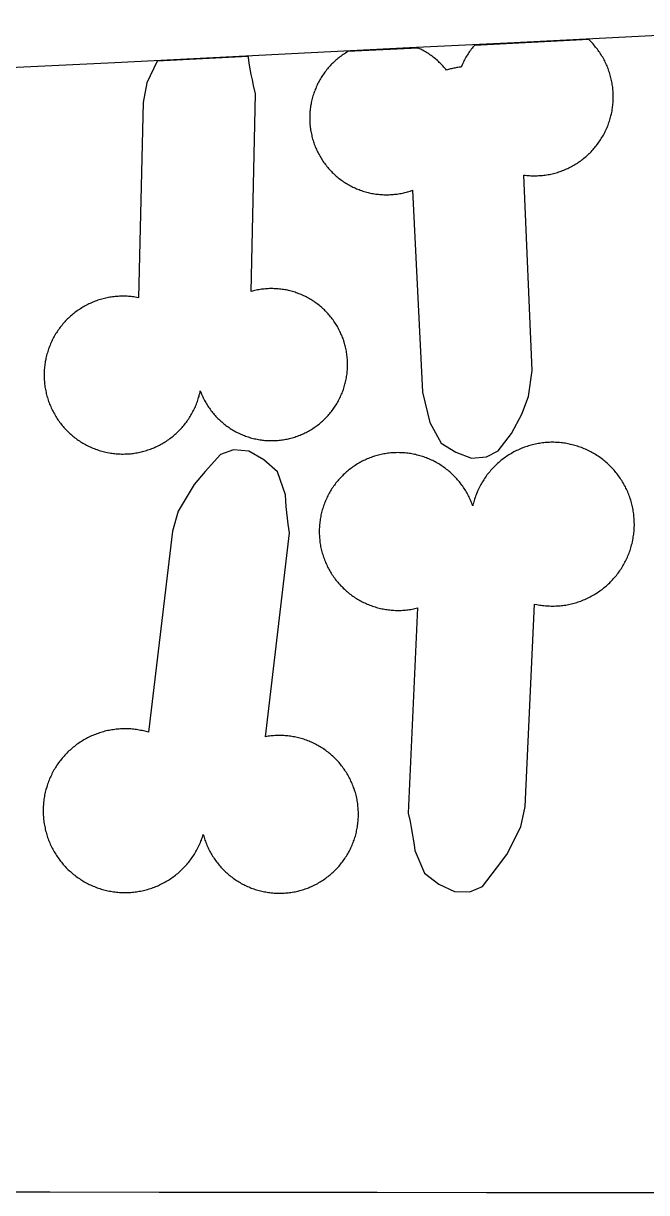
# Model space of a CAD drawing. Extents: x -246 to 246, y -104 to 199.
# Drawn here: x -209.12 to -198.97, y 159.19 to 178.22 of the extents above; entities that cross this region are included whole.
import ezdxf

# ---------------------------------------------------------------- set-up
doc = ezdxf.new("R2010")
doc.units = 0
doc.layers.add('Add_Red', color=1, linetype='Continuous')
doc.layers.add('Outline_Red', color=1, linetype='Continuous')

msp = doc.modelspace()

# ---------------------------------------------------------------- linework, layer by layer
at = {"layer": 'Add_Red'}
for points in [[(-201.577, 171.164), (-201.388, 171.264), (-201.168, 171.544), (-201.001, 171.86), (-200.892, 172.148), (-200.834, 172.572), (-200.967, 175.752), (-200.945, 175.749), (-200.923, 175.747), (-200.9, 175.745), (-200.878, 175.743), (-200.856, 175.742), (-200.833, 175.741), (-200.799, 175.741), (-200.776, 175.741), (-200.754, 175.742), (-200.731, 175.743), (-200.709, 175.744), (-200.687, 175.746), (-200.664, 175.748), (-200.642, 175.75), (-200.62, 175.753), (-200.598, 175.757), (-200.575, 175.76), (-200.553, 175.764), (-200.531, 175.769), (-200.509, 175.774), (-200.488, 175.779), (-200.466, 175.785), (-200.444, 175.791), (-200.423, 175.797), (-200.401, 175.804), (-200.38, 175.811), (-200.359, 175.818), (-200.338, 175.826), (-200.317, 175.834), (-200.296, 175.843), (-200.276, 175.852), (-200.255, 175.861), (-200.235, 175.871), (-200.215, 175.881), (-200.195, 175.891), (-200.175, 175.902), (-200.156, 175.913), (-200.137, 175.924), (-200.117, 175.936), (-200.098, 175.948), (-200.08, 175.961), (-200.061, 175.973), (-200.043, 175.986), (-200.025, 176), (-200.007, 176.013), (-199.99, 176.027), (-199.972, 176.042), (-199.955, 176.056), (-199.938, 176.071), (-199.922, 176.086), (-199.906, 176.102), (-199.89, 176.117), (-199.874, 176.133), (-199.858, 176.15), (-199.843, 176.166), (-199.828, 176.183), (-199.814, 176.2), (-199.8, 176.217), (-199.786, 176.235), (-199.772, 176.253), (-199.759, 176.271), (-199.746, 176.289), (-199.733, 176.308), (-199.72, 176.326), (-199.708, 176.345), (-199.697, 176.364), (-199.685, 176.384), (-199.674, 176.403), (-199.664, 176.423), (-199.653, 176.443), (-199.643, 176.463), (-199.634, 176.483), (-199.624, 176.504), (-199.615, 176.524), (-199.607, 176.545), (-199.598, 176.566), (-199.591, 176.587), (-199.583, 176.608), (-199.576, 176.629), (-199.569, 176.651), (-199.563, 176.672), (-199.557, 176.694), (-199.551, 176.715), (-199.543, 176.75), (-199.538, 176.772), (-199.534, 176.794), (-199.53, 176.817), (-199.527, 176.839), (-199.524, 176.861), (-199.521, 176.883), (-199.519, 176.906), (-199.517, 176.928), (-199.515, 176.95), (-199.514, 176.973), (-199.513, 176.995), (-199.513, 177.026), (-199.513, 177.049), (-199.514, 177.071), (-199.515, 177.094), (-199.516, 177.116), (-199.518, 177.139), (-199.52, 177.161), (-199.523, 177.183), (-199.526, 177.205), (-199.529, 177.228), (-199.533, 177.25), (-199.537, 177.272), (-199.541, 177.294), (-199.546, 177.316), (-199.551, 177.337), (-199.557, 177.359), (-199.563, 177.381), (-199.569, 177.402), (-199.576, 177.424), (-199.583, 177.445), (-199.591, 177.466), (-199.598, 177.487), (-199.607, 177.508), (-199.615, 177.529), (-199.624, 177.549), (-199.634, 177.57), (-199.643, 177.59), (-199.653, 177.61), (-199.664, 177.63), (-199.674, 177.65), (-199.685, 177.669), (-199.697, 177.689), (-199.708, 177.708), (-199.72, 177.727), (-199.733, 177.745), (-199.746, 177.764), (-199.759, 177.782), (-199.772, 177.8), (-199.786, 177.818), (-199.8, 177.836), (-199.814, 177.853), (-199.828, 177.87), (-199.843, 177.887), (-199.858, 177.903), (-199.874, 177.92), (-199.89, 177.936), (-199.906, 177.951), (-199.912, 177.957), (-201.774, 177.864), (-201.784, 177.853), (-201.798, 177.836), (-201.812, 177.818), (-201.825, 177.8), (-201.839, 177.782), (-201.852, 177.764), (-201.865, 177.745), (-201.877, 177.727), (-201.889, 177.708), (-201.901, 177.689), (-201.912, 177.669), (-201.923, 177.65), (-201.934, 177.63), (-201.944, 177.61), (-201.954, 177.59), (-201.964, 177.57), (-201.973, 177.549), (-201.99, 177.511), (-202.007, 177.509), (-202.024, 177.507), (-202.042, 177.504), (-202.059, 177.502), (-202.076, 177.499), (-202.093, 177.495), (-202.111, 177.492), (-202.128, 177.488), (-202.145, 177.484), (-202.161, 177.479), (-202.178, 177.475), (-202.195, 177.47), (-202.227, 177.459), (-202.241, 177.476), (-202.255, 177.493), (-202.269, 177.509), (-202.284, 177.525), (-202.299, 177.541), (-202.314, 177.557), (-202.329, 177.572), (-202.345, 177.587), (-202.361, 177.602), (-202.377, 177.617), (-202.394, 177.631), (-202.41, 177.645), (-202.427, 177.659), (-202.444, 177.672), (-202.462, 177.686), (-202.48, 177.698), (-202.497, 177.711), (-202.515, 177.723), (-202.534, 177.735), (-202.552, 177.747), (-202.571, 177.758), (-202.59, 177.769), (-202.609, 177.779), (-202.628, 177.79), (-202.648, 177.8), (-202.667, 177.809), (-202.687, 177.818), (-202.687, 177.819), (-203.835, 177.761), (-203.849, 177.753), (-203.873, 177.738), (-203.891, 177.726), (-203.909, 177.714), (-203.927, 177.702), (-203.945, 177.689), (-203.963, 177.676), (-203.98, 177.663), (-203.997, 177.649), (-204.014, 177.635), (-204.03, 177.621), (-204.046, 177.606), (-204.062, 177.591), (-204.078, 177.576), (-204.094, 177.561), (-204.109, 177.545), (-204.124, 177.529), (-204.138, 177.513), (-204.153, 177.497), (-204.167, 177.48), (-204.181, 177.463), (-204.194, 177.446), (-204.207, 177.429), (-204.22, 177.411), (-204.233, 177.393), (-204.245, 177.375), (-204.257, 177.357), (-204.269, 177.339), (-204.28, 177.32), (-204.291, 177.301), (-204.302, 177.282), (-204.312, 177.263), (-204.322, 177.244), (-204.331, 177.224), (-204.341, 177.204), (-204.35, 177.184), (-204.358, 177.164), (-204.367, 177.144), (-204.374, 177.124), (-204.382, 177.103), (-204.389, 177.083), (-204.396, 177.062), (-204.402, 177.041), (-204.409, 177.02), (-204.414, 176.999), (-204.42, 176.978), (-204.425, 176.957), (-204.429, 176.936), (-204.433, 176.914), (-204.437, 176.893), (-204.441, 176.871), (-204.444, 176.85), (-204.447, 176.828), (-204.449, 176.806), (-204.451, 176.785), (-204.453, 176.763), (-204.454, 176.741), (-204.455, 176.719), (-204.455, 176.682), (-204.455, 176.66), (-204.455, 176.638), (-204.454, 176.616), (-204.452, 176.595), (-204.451, 176.573), (-204.448, 176.551), (-204.446, 176.529), (-204.443, 176.508), (-204.44, 176.486), (-204.436, 176.465), (-204.432, 176.443), (-204.428, 176.422), (-204.423, 176.401), (-204.418, 176.379), (-204.413, 176.358), (-204.407, 176.337), (-204.401, 176.316), (-204.394, 176.296), (-204.387, 176.275), (-204.38, 176.254), (-204.372, 176.234), (-204.364, 176.214), (-204.356, 176.193), (-204.347, 176.173), (-204.338, 176.154), (-204.328, 176.132), (-204.318, 176.113), (-204.308, 176.093), (-204.298, 176.074), (-204.287, 176.055), (-204.276, 176.037), (-204.264, 176.018), (-204.253, 176), (-204.241, 175.981), (-204.228, 175.963), (-204.216, 175.946), (-204.203, 175.928), (-204.189, 175.911), (-204.176, 175.894), (-204.162, 175.877), (-204.148, 175.861), (-204.133, 175.844), (-204.118, 175.828), (-204.103, 175.812), (-204.088, 175.797), (-204.072, 175.782), (-204.057, 175.767), (-204.04, 175.752), (-204.024, 175.737), (-204.008, 175.723), (-203.991, 175.709), (-203.974, 175.696), (-203.956, 175.683), (-203.939, 175.67), (-203.921, 175.657), (-203.903, 175.645), (-203.885, 175.633), (-203.866, 175.621), (-203.848, 175.61), (-203.829, 175.599), (-203.81, 175.588), (-203.791, 175.578), (-203.771, 175.568), (-203.752, 175.558), (-203.732, 175.548), (-203.712, 175.539), (-203.692, 175.531), (-203.672, 175.522), (-203.652, 175.515), (-203.631, 175.507), (-203.611, 175.5), (-203.59, 175.493), (-203.569, 175.486), (-203.548, 175.48), (-203.527, 175.474), (-203.506, 175.469), (-203.485, 175.464), (-203.464, 175.459), (-203.442, 175.455), (-203.421, 175.451), (-203.399, 175.447), (-203.378, 175.444), (-203.356, 175.441), (-203.335, 175.439), (-203.313, 175.437), (-203.291, 175.435), (-203.269, 175.434), (-203.248, 175.433), (-203.206, 175.432), (-203.184, 175.432), (-203.162, 175.433), (-203.14, 175.434), (-203.119, 175.435), (-203.097, 175.437), (-203.075, 175.439), (-203.054, 175.442), (-203.032, 175.444), (-203.01, 175.448), (-202.989, 175.451), (-202.967, 175.455), (-202.946, 175.459), (-202.925, 175.464), (-202.904, 175.469), (-202.882, 175.475), (-202.861, 175.481), (-202.84, 175.487), (-202.82, 175.493), (-202.781, 175.507), (-202.781, 175.507), (-202.617, 172.217), (-202.498, 171.728), (-202.313, 171.39), (-202.074, 171.24), (-201.821, 171.145), (-201.577, 171.164)], [(-207.463, 171.213), (-207.44, 171.213), (-207.418, 171.214), (-207.395, 171.216), (-207.373, 171.218), (-207.351, 171.22), (-207.329, 171.223), (-207.306, 171.226), (-207.284, 171.229), (-207.262, 171.233), (-207.24, 171.238), (-207.218, 171.242), (-207.196, 171.247), (-207.175, 171.253), (-207.153, 171.258), (-207.131, 171.265), (-207.11, 171.271), (-207.089, 171.278), (-207.067, 171.285), (-207.046, 171.293), (-207.025, 171.301), (-207.005, 171.309), (-206.984, 171.318), (-206.964, 171.327), (-206.943, 171.336), (-206.923, 171.346), (-206.903, 171.356), (-206.883, 171.367), (-206.864, 171.378), (-206.844, 171.389), (-206.825, 171.4), (-206.806, 171.412), (-206.787, 171.424), (-206.769, 171.437), (-206.75, 171.45), (-206.732, 171.463), (-206.714, 171.476), (-206.696, 171.49), (-206.679, 171.504), (-206.662, 171.519), (-206.645, 171.533), (-206.628, 171.548), (-206.612, 171.564), (-206.596, 171.579), (-206.58, 171.595), (-206.564, 171.611), (-206.549, 171.627), (-206.534, 171.644), (-206.519, 171.661), (-206.505, 171.678), (-206.49, 171.696), (-206.477, 171.713), (-206.463, 171.731), (-206.45, 171.749), (-206.437, 171.768), (-206.424, 171.786), (-206.412, 171.805), (-206.4, 171.824), (-206.389, 171.843), (-206.378, 171.862), (-206.367, 171.882), (-206.356, 171.902), (-206.346, 171.922), (-206.336, 171.942), (-206.327, 171.962), (-206.317, 171.983), (-206.309, 172.003), (-206.3, 172.024), (-206.292, 172.045), (-206.284, 172.066), (-206.277, 172.087), (-206.27, 172.108), (-206.264, 172.13), (-206.257, 172.151), (-206.252, 172.173), (-206.246, 172.195), (-206.241, 172.217), (-206.236, 172.239), (-206.223, 172.204), (-206.215, 172.184), (-206.206, 172.164), (-206.197, 172.144), (-206.188, 172.125), (-206.178, 172.106), (-206.168, 172.086), (-206.158, 172.067), (-206.147, 172.049), (-206.136, 172.03), (-206.125, 172.012), (-206.113, 171.993), (-206.101, 171.975), (-206.089, 171.958), (-206.077, 171.94), (-206.064, 171.923), (-206.051, 171.906), (-206.037, 171.889), (-206.024, 171.872), (-206.009, 171.856), (-205.995, 171.839), (-205.981, 171.824), (-205.966, 171.808), (-205.951, 171.793), (-205.935, 171.777), (-205.92, 171.763), (-205.904, 171.748), (-205.887, 171.734), (-205.871, 171.72), (-205.854, 171.706), (-205.837, 171.692), (-205.82, 171.679), (-205.803, 171.666), (-205.785, 171.654), (-205.768, 171.642), (-205.75, 171.63), (-205.731, 171.618), (-205.713, 171.607), (-205.694, 171.596), (-205.676, 171.585), (-205.657, 171.575), (-205.637, 171.565), (-205.618, 171.555), (-205.599, 171.546), (-205.579, 171.537), (-205.559, 171.529), (-205.539, 171.52), (-205.519, 171.512), (-205.499, 171.505), (-205.479, 171.498), (-205.458, 171.491), (-205.438, 171.484), (-205.417, 171.478), (-205.396, 171.472), (-205.375, 171.467), (-205.354, 171.462), (-205.333, 171.457), (-205.312, 171.453), (-205.291, 171.449), (-205.269, 171.445), (-205.248, 171.442), (-205.227, 171.439), (-205.205, 171.437), (-205.184, 171.435), (-205.162, 171.433), (-205.141, 171.432), (-205.119, 171.431), (-205.097, 171.43), (-205.076, 171.43), (-205.038, 171.431), (-205.017, 171.432), (-204.995, 171.433), (-204.974, 171.434), (-204.952, 171.436), (-204.931, 171.439), (-204.909, 171.441), (-204.888, 171.445), (-204.867, 171.448), (-204.845, 171.452), (-204.824, 171.456), (-204.803, 171.461), (-204.782, 171.466), (-204.761, 171.471), (-204.74, 171.477), (-204.72, 171.483), (-204.699, 171.489), (-204.679, 171.496), (-204.653, 171.505), (-204.633, 171.512), (-204.612, 171.52), (-204.593, 171.529), (-204.573, 171.537), (-204.553, 171.546), (-204.534, 171.555), (-204.514, 171.565), (-204.495, 171.575), (-204.476, 171.585), (-204.457, 171.596), (-204.439, 171.607), (-204.42, 171.618), (-204.402, 171.63), (-204.384, 171.642), (-204.366, 171.654), (-204.349, 171.666), (-204.331, 171.679), (-204.314, 171.692), (-204.297, 171.706), (-204.281, 171.72), (-204.264, 171.734), (-204.248, 171.748), (-204.232, 171.763), (-204.217, 171.777), (-204.201, 171.793), (-204.186, 171.808), (-204.171, 171.824), (-204.157, 171.839), (-204.142, 171.856), (-204.128, 171.872), (-204.114, 171.889), (-204.101, 171.906), (-204.088, 171.923), (-204.075, 171.94), (-204.063, 171.958), (-204.05, 171.975), (-204.038, 171.993), (-204.027, 172.012), (-204.016, 172.03), (-204.005, 172.049), (-203.994, 172.067), (-203.984, 172.086), (-203.974, 172.106), (-203.964, 172.125), (-203.955, 172.144), (-203.946, 172.164), (-203.937, 172.184), (-203.929, 172.204), (-203.921, 172.224), (-203.913, 172.244), (-203.906, 172.264), (-203.899, 172.285), (-203.893, 172.306), (-203.887, 172.326), (-203.881, 172.347), (-203.876, 172.368), (-203.871, 172.389), (-203.866, 172.41), (-203.862, 172.431), (-203.858, 172.452), (-203.854, 172.474), (-203.851, 172.495), (-203.848, 172.516), (-203.846, 172.538), (-203.844, 172.559), (-203.842, 172.581), (-203.841, 172.602), (-203.84, 172.624), (-203.839, 172.646), (-203.839, 172.667), (-203.839, 172.693), (-203.84, 172.715), (-203.841, 172.736), (-203.842, 172.758), (-203.844, 172.779), (-203.846, 172.801), (-203.849, 172.822), (-203.851, 172.844), (-203.855, 172.865), (-203.858, 172.886), (-203.862, 172.907), (-203.867, 172.929), (-203.871, 172.95), (-203.877, 172.971), (-203.882, 172.991), (-203.888, 173.012), (-203.894, 173.033), (-203.906, 173.07), (-203.913, 173.09), (-203.921, 173.111), (-203.929, 173.131), (-203.937, 173.151), (-203.946, 173.17), (-203.955, 173.19), (-203.964, 173.209), (-203.974, 173.229), (-203.984, 173.248), (-203.994, 173.267), (-204.005, 173.286), (-204.016, 173.304), (-204.027, 173.323), (-204.038, 173.341), (-204.05, 173.359), (-204.063, 173.377), (-204.075, 173.394), (-204.088, 173.412), (-204.101, 173.429), (-204.114, 173.446), (-204.128, 173.462), (-204.142, 173.479), (-204.157, 173.495), (-204.171, 173.511), (-204.186, 173.527), (-204.201, 173.542), (-204.217, 173.557), (-204.232, 173.572), (-204.248, 173.587), (-204.264, 173.601), (-204.281, 173.615), (-204.297, 173.629), (-204.314, 173.642), (-204.331, 173.655), (-204.349, 173.668), (-204.366, 173.681), (-204.384, 173.693), (-204.402, 173.705), (-204.42, 173.716), (-204.439, 173.728), (-204.457, 173.739), (-204.476, 173.749), (-204.495, 173.759), (-204.514, 173.769), (-204.534, 173.779), (-204.553, 173.788), (-204.573, 173.797), (-204.593, 173.806), (-204.612, 173.814), (-204.633, 173.822), (-204.653, 173.83), (-204.673, 173.837), (-204.694, 173.844), (-204.714, 173.85), (-204.735, 173.856), (-204.756, 173.862), (-204.777, 173.868), (-204.798, 173.873), (-204.819, 173.877), (-204.84, 173.882), (-204.861, 173.885), (-204.882, 173.889), (-204.904, 173.892), (-204.925, 173.895), (-204.947, 173.897), (-204.968, 173.9), (-204.99, 173.901), (-205.011, 173.903), (-205.033, 173.903), (-205.054, 173.904), (-205.076, 173.904), (-205.112, 173.904), (-205.133, 173.903), (-205.155, 173.902), (-205.176, 173.9), (-205.198, 173.898), (-205.219, 173.896), (-205.241, 173.893), (-205.262, 173.89), (-205.283, 173.887), (-205.305, 173.883), (-205.326, 173.879), (-205.347, 173.874), (-205.368, 173.869), (-205.389, 173.864), (-205.41, 173.858), (-205.337, 177.077), (-205.37, 177.212), (-205.389, 177.302), (-205.407, 177.392), (-205.424, 177.483), (-205.439, 177.574), (-205.452, 177.666), (-205.459, 177.68), (-206.938, 177.606), (-207.108, 177.252), (-207.166, 176.934), (-207.243, 173.756), (-207.271, 173.761), (-207.294, 173.765), (-207.316, 173.768), (-207.338, 173.771), (-207.36, 173.774), (-207.382, 173.776), (-207.405, 173.778), (-207.427, 173.779), (-207.45, 173.78), (-207.472, 173.78), (-207.494, 173.781), (-207.53, 173.78), (-207.553, 173.779), (-207.575, 173.778), (-207.597, 173.777), (-207.62, 173.775), (-207.642, 173.772), (-207.664, 173.769), (-207.686, 173.766), (-207.709, 173.763), (-207.731, 173.759), (-207.753, 173.754), (-207.775, 173.75), (-207.796, 173.745), (-207.818, 173.739), (-207.84, 173.733), (-207.861, 173.727), (-207.883, 173.721), (-207.904, 173.714), (-207.925, 173.706), (-207.946, 173.699), (-207.967, 173.69), (-207.988, 173.682), (-208.009, 173.673), (-208.029, 173.664), (-208.049, 173.655), (-208.069, 173.645), (-208.089, 173.635), (-208.109, 173.624), (-208.129, 173.613), (-208.148, 173.602), (-208.167, 173.59), (-208.186, 173.578), (-208.205, 173.566), (-208.224, 173.554), (-208.242, 173.541), (-208.26, 173.527), (-208.278, 173.514), (-208.296, 173.5), (-208.313, 173.486), (-208.33, 173.472), (-208.347, 173.457), (-208.364, 173.442), (-208.38, 173.426), (-208.396, 173.411), (-208.412, 173.395), (-208.428, 173.379), (-208.443, 173.362), (-208.458, 173.346), (-208.472, 173.329), (-208.487, 173.312), (-208.501, 173.294), (-208.515, 173.276), (-208.528, 173.259), (-208.541, 173.24), (-208.554, 173.222), (-208.567, 173.203), (-208.579, 173.185), (-208.591, 173.166), (-208.602, 173.146), (-208.613, 173.127), (-208.624, 173.107), (-208.635, 173.087), (-208.645, 173.067), (-208.655, 173.047), (-208.664, 173.027), (-208.673, 173.006), (-208.682, 172.986), (-208.69, 172.965), (-208.698, 172.944), (-208.706, 172.923), (-208.713, 172.902), (-208.72, 172.88), (-208.726, 172.859), (-208.733, 172.837), (-208.738, 172.816), (-208.744, 172.794), (-208.749, 172.772), (-208.753, 172.75), (-208.759, 172.719), (-208.763, 172.697), (-208.766, 172.675), (-208.769, 172.653), (-208.772, 172.631), (-208.774, 172.608), (-208.776, 172.586), (-208.777, 172.564), (-208.778, 172.541), (-208.778, 172.519), (-208.779, 172.496), (-208.778, 172.463), (-208.777, 172.44), (-208.776, 172.418), (-208.775, 172.395), (-208.773, 172.373), (-208.77, 172.351), (-208.768, 172.329), (-208.765, 172.306), (-208.761, 172.284), (-208.757, 172.262), (-208.753, 172.24), (-208.748, 172.218), (-208.743, 172.196), (-208.738, 172.175), (-208.732, 172.153), (-208.726, 172.131), (-208.719, 172.11), (-208.712, 172.089), (-208.705, 172.068), (-208.697, 172.046), (-208.689, 172.026), (-208.681, 172.005), (-208.672, 171.984), (-208.663, 171.964), (-208.654, 171.943), (-208.644, 171.923), (-208.633, 171.903), (-208.623, 171.883), (-208.612, 171.864), (-208.601, 171.844), (-208.589, 171.825), (-208.577, 171.806), (-208.565, 171.787), (-208.553, 171.769), (-208.54, 171.75), (-208.527, 171.732), (-208.513, 171.714), (-208.499, 171.697), (-208.485, 171.679), (-208.471, 171.662), (-208.456, 171.645), (-208.441, 171.629), (-208.426, 171.612), (-208.41, 171.596), (-208.394, 171.58), (-208.378, 171.565), (-208.362, 171.549), (-208.345, 171.534), (-208.328, 171.52), (-208.311, 171.505), (-208.294, 171.491), (-208.276, 171.477), (-208.258, 171.464), (-208.24, 171.451), (-208.222, 171.438), (-208.203, 171.425), (-208.184, 171.413), (-208.165, 171.401), (-208.146, 171.39), (-208.127, 171.379), (-208.107, 171.368), (-208.087, 171.357), (-208.067, 171.347), (-208.047, 171.337), (-208.027, 171.328), (-208.006, 171.319), (-207.986, 171.31), (-207.965, 171.301), (-207.944, 171.293), (-207.923, 171.286), (-207.902, 171.278), (-207.88, 171.272), (-207.859, 171.265), (-207.837, 171.259), (-207.816, 171.253), (-207.794, 171.248), (-207.772, 171.243), (-207.75, 171.238), (-207.717, 171.232), (-207.695, 171.228), (-207.673, 171.225), (-207.651, 171.222), (-207.629, 171.219), (-207.606, 171.217), (-207.584, 171.215), (-207.562, 171.214), (-207.539, 171.213), (-207.517, 171.212), (-207.494, 171.212), (-207.463, 171.213)], [(-204.916, 164.064), (-204.894, 164.065), (-204.871, 164.066), (-204.849, 164.068), (-204.827, 164.07), (-204.805, 164.072), (-204.782, 164.075), (-204.76, 164.078), (-204.738, 164.081), (-204.716, 164.085), (-204.694, 164.089), (-204.672, 164.094), (-204.65, 164.099), (-204.614, 164.108), (-204.592, 164.114), (-204.571, 164.12), (-204.55, 164.127), (-204.528, 164.134), (-204.507, 164.141), (-204.486, 164.149), (-204.465, 164.158), (-204.445, 164.166), (-204.424, 164.175), (-204.404, 164.184), (-204.384, 164.194), (-204.363, 164.204), (-204.344, 164.214), (-204.324, 164.225), (-204.304, 164.236), (-204.285, 164.247), (-204.266, 164.259), (-204.247, 164.271), (-204.228, 164.284), (-204.21, 164.296), (-204.192, 164.309), (-204.174, 164.323), (-204.156, 164.336), (-204.138, 164.35), (-204.121, 164.364), (-204.104, 164.379), (-204.087, 164.394), (-204.071, 164.409), (-204.055, 164.424), (-204.039, 164.44), (-204.023, 164.456), (-204.007, 164.472), (-203.992, 164.489), (-203.977, 164.506), (-203.963, 164.523), (-203.949, 164.54), (-203.935, 164.557), (-203.921, 164.575), (-203.908, 164.593), (-203.895, 164.611), (-203.882, 164.63), (-203.87, 164.649), (-203.858, 164.667), (-203.846, 164.687), (-203.835, 164.706), (-203.824, 164.725), (-203.813, 164.745), (-203.802, 164.765), (-203.792, 164.785), (-203.783, 164.805), (-203.774, 164.826), (-203.765, 164.846), (-203.756, 164.867), (-203.748, 164.888), (-203.74, 164.909), (-203.733, 164.93), (-203.725, 164.951), (-203.719, 164.972), (-203.712, 164.994), (-203.706, 165.015), (-203.701, 165.037), (-203.695, 165.059), (-203.691, 165.081), (-203.686, 165.103), (-203.682, 165.125), (-203.678, 165.147), (-203.675, 165.169), (-203.672, 165.191), (-203.67, 165.214), (-203.667, 165.236), (-203.666, 165.258), (-203.664, 165.281), (-203.663, 165.303), (-203.663, 165.325), (-203.663, 165.348), (-203.663, 165.388), (-203.664, 165.41), (-203.665, 165.433), (-203.667, 165.455), (-203.669, 165.477), (-203.672, 165.5), (-203.674, 165.522), (-203.678, 165.544), (-203.681, 165.566), (-203.685, 165.588), (-203.69, 165.61), (-203.695, 165.636), (-203.701, 165.658), (-203.706, 165.68), (-203.712, 165.702), (-203.719, 165.723), (-203.725, 165.744), (-203.733, 165.766), (-203.74, 165.787), (-203.748, 165.808), (-203.756, 165.829), (-203.765, 165.849), (-203.774, 165.87), (-203.783, 165.89), (-203.792, 165.91), (-203.802, 165.93), (-203.813, 165.95), (-203.824, 165.97), (-203.835, 165.99), (-203.846, 166.009), (-203.858, 166.028), (-203.87, 166.047), (-203.882, 166.066), (-203.895, 166.084), (-203.908, 166.102), (-203.921, 166.12), (-203.935, 166.138), (-203.949, 166.156), (-203.963, 166.173), (-203.977, 166.19), (-203.992, 166.207), (-204.007, 166.223), (-204.023, 166.239), (-204.039, 166.255), (-204.055, 166.271), (-204.071, 166.287), (-204.087, 166.302), (-204.104, 166.316), (-204.121, 166.331), (-204.138, 166.345), (-204.156, 166.359), (-204.174, 166.373), (-204.192, 166.386), (-204.21, 166.399), (-204.228, 166.412), (-204.247, 166.424), (-204.266, 166.436), (-204.285, 166.448), (-204.304, 166.459), (-204.324, 166.47), (-204.344, 166.481), (-204.363, 166.491), (-204.384, 166.501), (-204.404, 166.511), (-204.424, 166.52), (-204.445, 166.529), (-204.465, 166.538), (-204.486, 166.546), (-204.507, 166.554), (-204.528, 166.561), (-204.55, 166.569), (-204.571, 166.575), (-204.592, 166.582), (-204.614, 166.588), (-204.636, 166.593), (-204.657, 166.598), (-204.679, 166.603), (-204.701, 166.608), (-204.723, 166.612), (-204.745, 166.616), (-204.768, 166.619), (-204.79, 166.622), (-204.812, 166.624), (-204.834, 166.626), (-204.857, 166.628), (-204.879, 166.63), (-204.901, 166.631), (-204.924, 166.631), (-204.946, 166.631), (-204.975, 166.631), (-204.997, 166.63), (-205.019, 166.629), (-205.042, 166.628), (-205.064, 166.626), (-205.086, 166.624), (-205.108, 166.621), (-205.131, 166.618), (-205.153, 166.615), (-205.175, 166.611), (-204.786, 169.929), (-204.806, 170.071), (-204.818, 170.166), (-204.828, 170.262), (-204.836, 170.357), (-204.842, 170.453), (-204.847, 170.548), (-204.981, 170.925), (-205.2, 171.118), (-205.444, 171.257), (-205.696, 171.278), (-205.906, 171.207), (-206.156, 170.929), (-206.336, 170.716), (-206.598, 170.282), (-206.69, 169.959), (-207.078, 166.684), (-207.117, 166.694), (-207.139, 166.7), (-207.162, 166.706), (-207.184, 166.711), (-207.207, 166.715), (-207.23, 166.72), (-207.253, 166.723), (-207.276, 166.727), (-207.299, 166.73), (-207.322, 166.733), (-207.345, 166.735), (-207.369, 166.737), (-207.392, 166.738), (-207.415, 166.739), (-207.438, 166.74), (-207.461, 166.74), (-207.489, 166.74), (-207.513, 166.739), (-207.536, 166.738), (-207.559, 166.736), (-207.582, 166.734), (-207.605, 166.732), (-207.629, 166.729), (-207.652, 166.726), (-207.675, 166.723), (-207.698, 166.719), (-207.72, 166.715), (-207.743, 166.71), (-207.766, 166.705), (-207.788, 166.699), (-207.811, 166.693), (-207.833, 166.687), (-207.856, 166.68), (-207.878, 166.673), (-207.9, 166.666), (-207.922, 166.658), (-207.943, 166.65), (-207.965, 166.641), (-207.986, 166.632), (-208.008, 166.623), (-208.029, 166.613), (-208.05, 166.603), (-208.071, 166.593), (-208.091, 166.582), (-208.112, 166.571), (-208.132, 166.559), (-208.152, 166.547), (-208.172, 166.535), (-208.191, 166.522), (-208.211, 166.509), (-208.23, 166.496), (-208.249, 166.483), (-208.267, 166.469), (-208.286, 166.454), (-208.304, 166.44), (-208.322, 166.425), (-208.339, 166.41), (-208.357, 166.394), (-208.374, 166.379), (-208.391, 166.363), (-208.407, 166.346), (-208.423, 166.33), (-208.439, 166.313), (-208.455, 166.295), (-208.47, 166.278), (-208.485, 166.26), (-208.5, 166.242), (-208.514, 166.224), (-208.529, 166.206), (-208.542, 166.187), (-208.556, 166.168), (-208.569, 166.149), (-208.582, 166.129), (-208.594, 166.109), (-208.606, 166.09), (-208.618, 166.07), (-208.629, 166.049), (-208.64, 166.029), (-208.651, 166.008), (-208.661, 165.987), (-208.671, 165.966), (-208.681, 165.945), (-208.69, 165.924), (-208.699, 165.902), (-208.707, 165.88), (-208.715, 165.859), (-208.723, 165.837), (-208.73, 165.815), (-208.737, 165.792), (-208.749, 165.752), (-208.755, 165.73), (-208.76, 165.707), (-208.765, 165.684), (-208.77, 165.662), (-208.774, 165.639), (-208.778, 165.616), (-208.781, 165.593), (-208.784, 165.57), (-208.787, 165.547), (-208.789, 165.523), (-208.791, 165.5), (-208.792, 165.477), (-208.793, 165.454), (-208.794, 165.431), (-208.794, 165.407), (-208.794, 165.381), (-208.793, 165.358), (-208.792, 165.335), (-208.791, 165.312), (-208.789, 165.289), (-208.787, 165.265), (-208.784, 165.242), (-208.781, 165.219), (-208.777, 165.196), (-208.773, 165.173), (-208.769, 165.15), (-208.764, 165.128), (-208.759, 165.105), (-208.754, 165.082), (-208.748, 165.06), (-208.742, 165.037), (-208.735, 165.015), (-208.728, 164.993), (-208.721, 164.971), (-208.713, 164.949), (-208.705, 164.927), (-208.696, 164.906), (-208.687, 164.884), (-208.678, 164.863), (-208.668, 164.842), (-208.658, 164.821), (-208.648, 164.8), (-208.637, 164.779), (-208.626, 164.759), (-208.614, 164.739), (-208.602, 164.719), (-208.59, 164.699), (-208.578, 164.679), (-208.565, 164.66), (-208.552, 164.641), (-208.538, 164.622), (-208.524, 164.603), (-208.51, 164.585), (-208.495, 164.567), (-208.481, 164.549), (-208.466, 164.531), (-208.45, 164.514), (-208.434, 164.497), (-208.418, 164.48), (-208.402, 164.463), (-208.385, 164.447), (-208.368, 164.431), (-208.351, 164.415), (-208.334, 164.4), (-208.316, 164.385), (-208.298, 164.37), (-208.28, 164.356), (-208.261, 164.341), (-208.243, 164.328), (-208.224, 164.314), (-208.205, 164.301), (-208.185, 164.288), (-208.165, 164.276), (-208.146, 164.264), (-208.126, 164.252), (-208.105, 164.24), (-208.085, 164.229), (-208.064, 164.219), (-208.043, 164.208), (-208.022, 164.198), (-208.001, 164.189), (-207.98, 164.18), (-207.958, 164.171), (-207.937, 164.162), (-207.915, 164.154), (-207.893, 164.146), (-207.871, 164.139), (-207.849, 164.132), (-207.806, 164.12), (-207.784, 164.114), (-207.761, 164.109), (-207.739, 164.104), (-207.716, 164.099), (-207.693, 164.095), (-207.67, 164.091), (-207.647, 164.088), (-207.624, 164.085), (-207.601, 164.082), (-207.578, 164.08), (-207.554, 164.078), (-207.531, 164.076), (-207.508, 164.075), (-207.485, 164.075), (-207.461, 164.075), (-207.438, 164.075), (-207.414, 164.075), (-207.391, 164.076), (-207.368, 164.078), (-207.345, 164.08), (-207.322, 164.082), (-207.299, 164.085), (-207.275, 164.088), (-207.252, 164.091), (-207.23, 164.095), (-207.207, 164.099), (-207.184, 164.104), (-207.161, 164.109), (-207.139, 164.114), (-207.116, 164.12), (-207.094, 164.126), (-207.071, 164.133), (-207.049, 164.14), (-207.027, 164.147), (-207.005, 164.155), (-206.983, 164.163), (-206.962, 164.172), (-206.94, 164.181), (-206.919, 164.19), (-206.898, 164.2), (-206.877, 164.21), (-206.856, 164.22), (-206.835, 164.231), (-206.815, 164.242), (-206.795, 164.253), (-206.775, 164.265), (-206.755, 164.277), (-206.735, 164.29), (-206.716, 164.303), (-206.697, 164.316), (-206.678, 164.329), (-206.659, 164.343), (-206.641, 164.357), (-206.622, 164.372), (-206.604, 164.387), (-206.587, 164.402), (-206.569, 164.417), (-206.552, 164.433), (-206.535, 164.449), (-206.519, 164.465), (-206.502, 164.482), (-206.486, 164.499), (-206.471, 164.516), (-206.455, 164.533), (-206.44, 164.551), (-206.425, 164.569), (-206.411, 164.587), (-206.397, 164.606), (-206.383, 164.624), (-206.37, 164.643), (-206.356, 164.662), (-206.344, 164.682), (-206.331, 164.702), (-206.319, 164.721), (-206.307, 164.741), (-206.296, 164.762), (-206.285, 164.782), (-206.274, 164.803), (-206.263, 164.824), (-206.253, 164.845), (-206.244, 164.866), (-206.235, 164.887), (-206.226, 164.909), (-206.217, 164.93), (-206.209, 164.952), (-206.201, 164.974), (-206.194, 164.996), (-206.187, 165.018), (-206.18, 164.994), (-206.174, 164.972), (-206.167, 164.951), (-206.16, 164.93), (-206.153, 164.909), (-206.145, 164.888), (-206.136, 164.867), (-206.128, 164.846), (-206.119, 164.826), (-206.11, 164.805), (-206.1, 164.785), (-206.09, 164.765), (-206.08, 164.745), (-206.069, 164.725), (-206.058, 164.706), (-206.047, 164.687), (-206.035, 164.667), (-206.023, 164.649), (-206.01, 164.63), (-205.998, 164.611), (-205.985, 164.593), (-205.971, 164.575), (-205.958, 164.557), (-205.944, 164.54), (-205.93, 164.523), (-205.915, 164.506), (-205.9, 164.489), (-205.885, 164.472), (-205.87, 164.456), (-205.854, 164.44), (-205.838, 164.424), (-205.822, 164.409), (-205.805, 164.394), (-205.788, 164.379), (-205.771, 164.364), (-205.754, 164.35), (-205.737, 164.336), (-205.719, 164.323), (-205.701, 164.309), (-205.683, 164.296), (-205.664, 164.284), (-205.645, 164.271), (-205.626, 164.259), (-205.607, 164.247), (-205.588, 164.236), (-205.569, 164.225), (-205.549, 164.214), (-205.529, 164.204), (-205.509, 164.194), (-205.489, 164.184), (-205.468, 164.175), (-205.448, 164.166), (-205.427, 164.158), (-205.406, 164.149), (-205.385, 164.141), (-205.364, 164.134), (-205.343, 164.127), (-205.322, 164.12), (-205.3, 164.114), (-205.278, 164.108), (-205.257, 164.102), (-205.235, 164.097), (-205.213, 164.092), (-205.191, 164.088), (-205.169, 164.084), (-205.147, 164.08), (-205.125, 164.077), (-205.103, 164.074), (-205.08, 164.071), (-205.058, 164.069), (-205.036, 164.067), (-205.013, 164.066), (-204.991, 164.065), (-204.969, 164.064), (-204.946, 164.064), (-204.916, 164.064)], [(-201.642, 164.175), (-201.412, 164.47), (-201.248, 164.695), (-201.017, 165.146), (-200.949, 165.475), (-200.794, 168.77), (-200.757, 168.762), (-200.734, 168.758), (-200.711, 168.754), (-200.688, 168.751), (-200.665, 168.748), (-200.642, 168.745), (-200.619, 168.743), (-200.596, 168.741), (-200.573, 168.74), (-200.549, 168.739), (-200.526, 168.738), (-200.503, 168.738), (-200.473, 168.738), (-200.45, 168.739), (-200.427, 168.74), (-200.403, 168.741), (-200.38, 168.743), (-200.357, 168.746), (-200.334, 168.748), (-200.311, 168.752), (-200.288, 168.755), (-200.265, 168.759), (-200.242, 168.763), (-200.219, 168.768), (-200.197, 168.773), (-200.174, 168.779), (-200.152, 168.785), (-200.129, 168.791), (-200.107, 168.798), (-200.085, 168.805), (-200.063, 168.812), (-200.041, 168.82), (-200.019, 168.829), (-199.998, 168.837), (-199.976, 168.846), (-199.955, 168.856), (-199.934, 168.865), (-199.913, 168.875), (-199.892, 168.886), (-199.871, 168.897), (-199.851, 168.908), (-199.831, 168.92), (-199.811, 168.931), (-199.791, 168.944), (-199.772, 168.956), (-199.752, 168.969), (-199.733, 168.983), (-199.714, 168.996), (-199.696, 169.01), (-199.677, 169.024), (-199.659, 169.039), (-199.641, 169.054), (-199.624, 169.069), (-199.606, 169.084), (-199.589, 169.1), (-199.572, 169.116), (-199.556, 169.133), (-199.54, 169.149), (-199.524, 169.166), (-199.508, 169.184), (-199.493, 169.201), (-199.478, 169.219), (-199.463, 169.237), (-199.449, 169.255), (-199.435, 169.274), (-199.421, 169.292), (-199.408, 169.311), (-199.394, 169.331), (-199.382, 169.35), (-199.369, 169.37), (-199.357, 169.39), (-199.346, 169.41), (-199.334, 169.43), (-199.323, 169.451), (-199.313, 169.471), (-199.302, 169.492), (-199.292, 169.513), (-199.283, 169.534), (-199.274, 169.556), (-199.265, 169.577), (-199.256, 169.599), (-199.248, 169.621), (-199.241, 169.643), (-199.233, 169.665), (-199.227, 169.687), (-199.22, 169.709), (-199.214, 169.732), (-199.208, 169.754), (-199.203, 169.777), (-199.195, 169.816), (-199.19, 169.839), (-199.187, 169.862), (-199.183, 169.885), (-199.18, 169.908), (-199.178, 169.931), (-199.175, 169.954), (-199.173, 169.977), (-199.172, 170.001), (-199.171, 170.024), (-199.17, 170.047), (-199.17, 170.07), (-199.171, 170.098), (-199.171, 170.121), (-199.172, 170.145), (-199.174, 170.168), (-199.176, 170.191), (-199.178, 170.214), (-199.181, 170.237), (-199.184, 170.26), (-199.187, 170.283), (-199.191, 170.306), (-199.196, 170.329), (-199.2, 170.352), (-199.205, 170.374), (-199.211, 170.397), (-199.217, 170.42), (-199.223, 170.442), (-199.23, 170.464), (-199.237, 170.486), (-199.244, 170.508), (-199.252, 170.53), (-199.26, 170.552), (-199.269, 170.574), (-199.278, 170.595), (-199.287, 170.616), (-199.297, 170.638), (-199.307, 170.659), (-199.317, 170.679), (-199.328, 170.7), (-199.339, 170.72), (-199.351, 170.741), (-199.363, 170.761), (-199.375, 170.78), (-199.388, 170.8), (-199.401, 170.819), (-199.414, 170.838), (-199.427, 170.857), (-199.441, 170.876), (-199.455, 170.894), (-199.47, 170.912), (-199.485, 170.93), (-199.5, 170.948), (-199.515, 170.965), (-199.531, 170.982), (-199.547, 170.999), (-199.564, 171.016), (-199.58, 171.032), (-199.597, 171.048), (-199.614, 171.064), (-199.632, 171.079), (-199.65, 171.094), (-199.668, 171.109), (-199.686, 171.123), (-199.704, 171.137), (-199.723, 171.151), (-199.742, 171.165), (-199.761, 171.178), (-199.781, 171.19), (-199.8, 171.203), (-199.82, 171.215), (-199.84, 171.227), (-199.861, 171.238), (-199.881, 171.249), (-199.902, 171.26), (-199.923, 171.27), (-199.944, 171.28), (-199.965, 171.29), (-199.986, 171.299), (-200.008, 171.308), (-200.029, 171.316), (-200.051, 171.324), (-200.073, 171.332), (-200.095, 171.339), (-200.117, 171.346), (-200.14, 171.353), (-200.162, 171.359), (-200.185, 171.364), (-200.207, 171.37), (-200.249, 171.379), (-200.271, 171.383), (-200.294, 171.387), (-200.317, 171.39), (-200.34, 171.393), (-200.364, 171.396), (-200.387, 171.398), (-200.41, 171.4), (-200.433, 171.401), (-200.456, 171.402), (-200.48, 171.403), (-200.503, 171.403), (-200.528, 171.403), (-200.552, 171.402), (-200.575, 171.401), (-200.598, 171.4), (-200.621, 171.398), (-200.644, 171.395), (-200.668, 171.393), (-200.691, 171.39), (-200.714, 171.386), (-200.737, 171.382), (-200.759, 171.378), (-200.782, 171.373), (-200.805, 171.368), (-200.828, 171.363), (-200.85, 171.357), (-200.872, 171.351), (-200.895, 171.344), (-200.917, 171.337), (-200.939, 171.33), (-200.961, 171.322), (-200.983, 171.314), (-201.004, 171.305), (-201.026, 171.296), (-201.047, 171.287), (-201.068, 171.277), (-201.089, 171.267), (-201.11, 171.257), (-201.131, 171.246), (-201.151, 171.235), (-201.171, 171.223), (-201.191, 171.211), (-201.211, 171.199), (-201.231, 171.187), (-201.25, 171.174), (-201.269, 171.161), (-201.288, 171.147), (-201.307, 171.133), (-201.325, 171.119), (-201.343, 171.105), (-201.361, 171.09), (-201.379, 171.075), (-201.396, 171.059), (-201.413, 171.043), (-201.43, 171.027), (-201.447, 171.011), (-201.463, 170.994), (-201.479, 170.978), (-201.495, 170.96), (-201.51, 170.943), (-201.525, 170.925), (-201.54, 170.907), (-201.554, 170.889), (-201.569, 170.871), (-201.582, 170.852), (-201.596, 170.833), (-201.609, 170.814), (-201.622, 170.794), (-201.634, 170.775), (-201.646, 170.755), (-201.658, 170.735), (-201.67, 170.714), (-201.681, 170.694), (-201.691, 170.673), (-201.702, 170.652), (-201.712, 170.631), (-201.721, 170.61), (-201.731, 170.589), (-201.739, 170.567), (-201.748, 170.546), (-201.756, 170.524), (-201.764, 170.502), (-201.771, 170.48), (-201.778, 170.458), (-201.785, 170.435), (-201.791, 170.413), (-201.797, 170.391), (-201.802, 170.368), (-201.81, 170.39), (-201.818, 170.411), (-201.826, 170.432), (-201.834, 170.452), (-201.843, 170.473), (-201.853, 170.493), (-201.862, 170.514), (-201.872, 170.534), (-201.883, 170.554), (-201.893, 170.573), (-201.904, 170.593), (-201.916, 170.612), (-201.927, 170.631), (-201.939, 170.65), (-201.952, 170.669), (-201.964, 170.687), (-201.977, 170.705), (-201.991, 170.723), (-202.004, 170.741), (-202.018, 170.759), (-202.033, 170.776), (-202.047, 170.793), (-202.062, 170.81), (-202.077, 170.826), (-202.093, 170.843), (-202.108, 170.859), (-202.124, 170.874), (-202.141, 170.89), (-202.157, 170.905), (-202.174, 170.92), (-202.191, 170.934), (-202.208, 170.948), (-202.226, 170.962), (-202.243, 170.976), (-202.261, 170.989), (-202.28, 171.002), (-202.298, 171.015), (-202.317, 171.027), (-202.336, 171.04), (-202.355, 171.051), (-202.374, 171.063), (-202.394, 171.074), (-202.413, 171.084), (-202.433, 171.095), (-202.453, 171.105), (-202.473, 171.114), (-202.494, 171.124), (-202.514, 171.133), (-202.535, 171.141), (-202.556, 171.149), (-202.577, 171.157), (-202.598, 171.165), (-202.619, 171.172), (-202.641, 171.178), (-202.662, 171.185), (-202.684, 171.191), (-202.705, 171.196), (-202.727, 171.202), (-202.749, 171.207), (-202.771, 171.211), (-202.793, 171.215), (-202.815, 171.219), (-202.837, 171.222), (-202.86, 171.225), (-202.882, 171.228), (-202.904, 171.23), (-202.926, 171.231), (-202.949, 171.233), (-202.971, 171.234), (-202.994, 171.234), (-203.016, 171.235), (-203.048, 171.234), (-203.07, 171.233), (-203.092, 171.232), (-203.115, 171.231), (-203.137, 171.229), (-203.159, 171.227), (-203.182, 171.224), (-203.204, 171.221), (-203.226, 171.217), (-203.248, 171.213), (-203.27, 171.209), (-203.292, 171.205), (-203.314, 171.2), (-203.336, 171.194), (-203.357, 171.188), (-203.379, 171.182), (-203.4, 171.176), (-203.434, 171.165), (-203.455, 171.157), (-203.476, 171.149), (-203.497, 171.141), (-203.518, 171.133), (-203.538, 171.124), (-203.558, 171.114), (-203.579, 171.105), (-203.599, 171.095), (-203.619, 171.084), (-203.638, 171.074), (-203.658, 171.063), (-203.677, 171.051), (-203.696, 171.04), (-203.715, 171.027), (-203.734, 171.015), (-203.752, 171.002), (-203.77, 170.989), (-203.788, 170.976), (-203.806, 170.962), (-203.824, 170.948), (-203.841, 170.934), (-203.858, 170.92), (-203.875, 170.905), (-203.891, 170.89), (-203.908, 170.874), (-203.924, 170.859), (-203.939, 170.843), (-203.955, 170.826), (-203.97, 170.81), (-203.985, 170.793), (-203.999, 170.776), (-204.014, 170.759), (-204.028, 170.741), (-204.041, 170.723), (-204.054, 170.705), (-204.067, 170.687), (-204.08, 170.669), (-204.093, 170.65), (-204.105, 170.631), (-204.116, 170.612), (-204.128, 170.593), (-204.139, 170.573), (-204.149, 170.554), (-204.16, 170.534), (-204.17, 170.514), (-204.179, 170.493), (-204.189, 170.473), (-204.198, 170.452), (-204.206, 170.432), (-204.214, 170.411), (-204.222, 170.39), (-204.23, 170.369), (-204.237, 170.348), (-204.244, 170.326), (-204.25, 170.305), (-204.256, 170.283), (-204.262, 170.261), (-204.267, 170.24), (-204.272, 170.218), (-204.276, 170.196), (-204.28, 170.174), (-204.284, 170.152), (-204.287, 170.13), (-204.29, 170.107), (-204.293, 170.085), (-204.295, 170.063), (-204.297, 170.04), (-204.298, 170.018), (-204.299, 169.996), (-204.299, 169.973), (-204.3, 169.951), (-204.299, 169.909), (-204.298, 169.886), (-204.297, 169.864), (-204.295, 169.842), (-204.293, 169.819), (-204.29, 169.797), (-204.288, 169.775), (-204.284, 169.753), (-204.281, 169.731), (-204.277, 169.709), (-204.272, 169.687), (-204.267, 169.665), (-204.262, 169.643), (-204.257, 169.621), (-204.251, 169.6), (-204.244, 169.576), (-204.237, 169.554), (-204.23, 169.533), (-204.222, 169.512), (-204.214, 169.491), (-204.206, 169.47), (-204.198, 169.449), (-204.189, 169.429), (-204.179, 169.408), (-204.17, 169.388), (-204.16, 169.368), (-204.149, 169.348), (-204.139, 169.329), (-204.128, 169.309), (-204.116, 169.29), (-204.105, 169.271), (-204.093, 169.252), (-204.08, 169.233), (-204.067, 169.215), (-204.054, 169.196), (-204.041, 169.178), (-204.028, 169.161), (-204.014, 169.143), (-203.999, 169.126), (-203.985, 169.109), (-203.97, 169.092), (-203.955, 169.075), (-203.939, 169.059), (-203.924, 169.043), (-203.908, 169.028), (-203.891, 169.012), (-203.875, 168.997), (-203.858, 168.982), (-203.841, 168.968), (-203.824, 168.953), (-203.806, 168.939), (-203.788, 168.926), (-203.77, 168.912), (-203.752, 168.899), (-203.734, 168.887), (-203.715, 168.874), (-203.696, 168.862), (-203.677, 168.851), (-203.658, 168.839), (-203.638, 168.828), (-203.619, 168.818), (-203.599, 168.807), (-203.579, 168.797), (-203.558, 168.788), (-203.538, 168.778), (-203.518, 168.769), (-203.497, 168.761), (-203.476, 168.753), (-203.455, 168.745), (-203.434, 168.737), (-203.413, 168.73), (-203.391, 168.723), (-203.37, 168.717), (-203.348, 168.711), (-203.327, 168.705), (-203.305, 168.7), (-203.283, 168.695), (-203.261, 168.691), (-203.239, 168.687), (-203.217, 168.683), (-203.195, 168.68), (-203.172, 168.677), (-203.15, 168.674), (-203.128, 168.672), (-203.106, 168.67), (-203.083, 168.669), (-203.061, 168.668), (-203.038, 168.667), (-203.016, 168.667), (-202.986, 168.668), (-202.964, 168.668), (-202.941, 168.669), (-202.919, 168.671), (-202.897, 168.673), (-202.874, 168.675), (-202.852, 168.678), (-202.83, 168.681), (-202.808, 168.684), (-202.786, 168.688), (-202.764, 168.692), (-202.742, 168.697), (-202.72, 168.702), (-202.698, 168.707), (-202.85, 165.369), (-202.82, 165.229), (-202.801, 165.135), (-202.785, 165.041), (-202.77, 164.946), (-202.756, 164.852), (-202.745, 164.757), (-202.585, 164.39), (-202.352, 164.214), (-202.099, 164.092), (-201.846, 164.089), (-201.642, 164.175)]]:
    msp.add_lwpolyline(points, dxfattribs=at)
at = {"layer": 'Outline_Red'}
for points in [[(-194.843, 178.221), (-196.441, 178.141), (-198.039, 178.061), (-199.637, 177.981), (-201.235, 177.901), (-202.833, 177.821), (-204.431, 177.741), (-206.029, 177.661), (-207.627, 177.581), (-209.225, 177.501), (-210.823, 177.421), (-212.421, 177.341), (-214.019, 177.261), (-215.617, 177.181), (-217.215, 177.101), (-218.813, 177.021), (-220.411, 176.941), (-222.009, 176.861)], [(-210.459, 159.205), (-208.683, 159.203), (-206.907, 159.201), (-205.131, 159.199), (-203.355, 159.197), (-201.579, 159.195), (-199.803, 159.193), (-198.027, 159.191)]]:
    msp.add_lwpolyline(points, dxfattribs=at)

doc.saveas('drawing.dxf')
